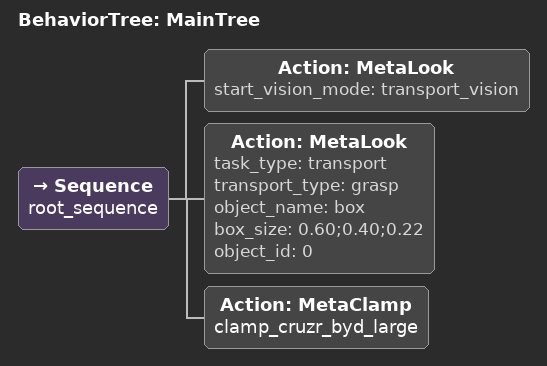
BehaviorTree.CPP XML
<root main_tree_to_execute="MainTree">
    <BehaviorTree ID="MainTree">
        <Sequence name="root_sequence">
            <!-- Detect the factory workbin and stop immediately if perception fails. -->
            <Action ID="MetaLook" start_vision_mode="transport_vision" />
            <Action ID="MetaLook" task_type="transport" transport_type="grasp"
                object_name="box" box_size="0.60;0.40;0.22" object_id="0" />

            <!-- Factory BYD-large clamp primitive: approach, 20 N force control,
                 close and lift 0.06 m. Deliberately omits all mobile-base motion. -->
            <Action ID="MetaClamp" name="clamp_cruzr_byd_large" />
        </Sequence>
    </BehaviorTree>
</root>
